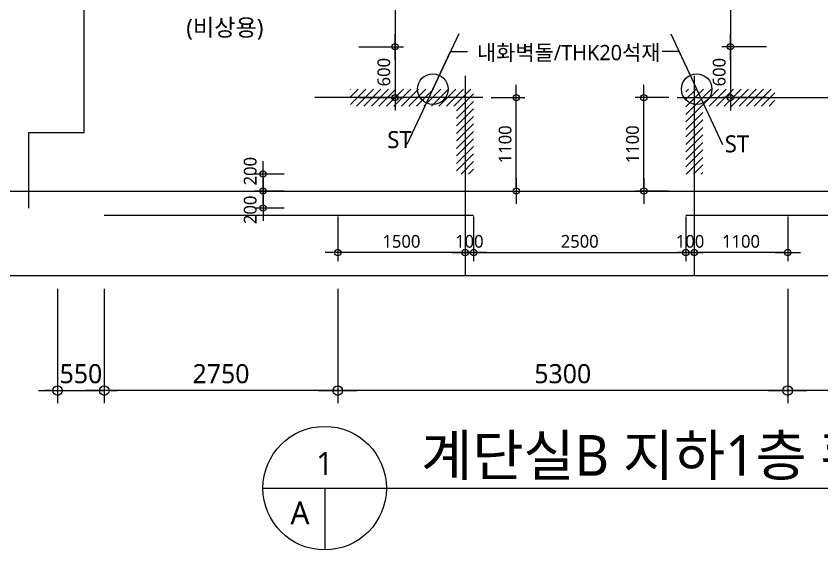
# Model space of a CAD drawing. Header units: millimetres. Extents: x 81033 to 452328, y -17390 to 42241.
# Drawn here: x 148412 to 157903, y 1348 to 7635 of the extents above; entities that cross this region are included whole.
import ezdxf
from ezdxf.enums import TextEntityAlignment as Align

# ---------------------------------------------------------------- set-up
doc = ezdxf.new("R2010")
doc.units = ezdxf.units.MM
doc.header["$LTSCALE"] = 100
doc.header["$MEASUREMENT"] = 0
doc.header["$PDSIZE"] = -10
doc.linetypes.add('CEN', pattern=[62, 60, -1, 0, -1])
doc.layers.get('0').update_dxf_attribs({"linetype": 'CONTINUOUS'})
doc.layers.get('Defpoints').update_dxf_attribs({"color": 171, "linetype": 'CONTINUOUS'})
for name, color, linetype in [('CEN(ST)', 1, 'CEN'), ('HAT 253', 253, 'CONTINUOUS'), ('INS', 251, 'BATTING'), ('NDIM', 7, 'CONTINUOUS'), ('SYM', 7, 'CONTINUOUS'), ('TEXT', 3, 'CONTINUOUS'), ('TEXT(MIN)', 7, 'CONTINUOUS'), ('TEXT(노트)', 7, 'CONTINUOUS')]:
    doc.layers.add(name, color=color, linetype=linetype)
doc.styles.add('CGS', font='cgse', dxfattribs={"bigfont": 'cgs'})
doc.styles.add('나눔바른고딕', font='NanumBarunGothic.ttf')
doc.linetypes.add('BATTING', pattern='A,0.0001,-0.1,[134,ltypeshp.shx,S=0.1,R=0,X=-0.1,Y=0],-0.2,[134,ltypeshp.shx,S=0.1,R=180,X=0.1,Y=0],-0.1', length=0.4001)
doc.dimstyles.new('NDIM 1200', dxfattribs={"dimscale": 75, "dimtxt": 3, "dimasz": 1, "dimexe": 2, "dimexo": 2, "dimgap": 1, "dimtad": 1, "dimdec": 0, "dimdsep": 46, "dimtxsty": 'CGS', "dimblk": 'DOT0', "dimcen": 1, "dimdle": 8, "dimclrd": 256, "dimclre": 256, "dimclrt": 256, "dimadec": 0, "dimazin": 0, "dimtfac": 1, "dimtdec": 0, "dimtix": 1, "dimtmove": 2, "dimatfit": 3, "dimldrblk": 'DOT0', "dimfxl": 1, "dimtolj": 1, "dimtzin": 0, "dimlwd": -1, "dimlwe": -1, "dimarcsym": 0})
pattern_1 = [(225, (168372.4545520429, 37288.91097019066), (44.19417382415921, -44.19417382415923), [])]

# ---------------------------------------------------------------- blocks, each defined once
blk = doc.blocks.new('DOT0')
blk.add_line((-3, 0), (3, 0))
at = {"color": 6}
blk.add_circle((0, 0), 0.75, dxfattribs=at)
blk = doc.blocks.new('*D47')
at = {"layer": 'Defpoints', "color": 0, "ltscale": 0.4, "transparency": 16777216}
for p in [(152200.0197451739, 4574.786155775306), (157500.0197451664, 4574.786155775307), (152200.0197451739, 3224.786155775284)]:
    blk.add_point(p, dxfattribs=at)
at = {"layer": 'NDIM', "ltscale": 0.4, "transparency": 16777216}
for p, q in [((152200.0197451739, 4424.786155775306), (152200.0197451739, 3074.786155775284)), ((157500.0197451664, 4424.786155775307), (157500.0197451664, 3074.786155775284)), ((157425.0197451664, 3224.786155775284), (152275.0197451739, 3224.786155775284))]:
    blk.add_line(p, q, dxfattribs=at)
at = {"layer": 'NDIM', "ltscale": 0.4, "transparency": 16777216, "xscale": 75, "yscale": 75, "zscale": 75, "rotation": 180}
blk.add_blockref('DOT0', (152200.0197451739, 3224.786155775284), dxfattribs=at)
at = {"layer": 'NDIM', "ltscale": 0.4, "transparency": 16777216, "xscale": 75, "yscale": 75, "zscale": 75}
blk.add_blockref('DOT0', (157500.0197451664, 3224.786155775284), dxfattribs=at)
at = {"layer": 'NDIM', "ltscale": 0.4, "transparency": 16777216, "insert": (154850.0197451701, 3422.116252862663), "char_height": 225, "attachment_point": 5, "style": '나눔바른고딕'}
blk.add_mtext('\\A1;5300', dxfattribs=at)
blk = doc.blocks.new('*D48')
at = {"layer": 'Defpoints', "color": 0, "ltscale": 0.4, "transparency": 16777216}
for p in [(149450.0197451813, 4574.786155775206), (152200.0197451739, 4574.786155775286), (149450.0197451813, 3224.786155775284)]:
    blk.add_point(p, dxfattribs=at)
at = {"layer": 'NDIM', "ltscale": 0.4, "transparency": 16777216}
for p, q in [((149450.0197451813, 4424.786155775206), (149450.0197451813, 3074.786155775284)), ((152200.0197451739, 4424.786155775286), (152200.0197451739, 3074.786155775284)), ((152125.0197451739, 3224.786155775284), (149525.0197451813, 3224.786155775284))]:
    blk.add_line(p, q, dxfattribs=at)
at = {"layer": 'NDIM', "ltscale": 0.4, "transparency": 16777216, "xscale": 75, "yscale": 75, "zscale": 75, "rotation": 180}
blk.add_blockref('DOT0', (149450.0197451813, 3224.786155775284), dxfattribs=at)
at = {"layer": 'NDIM', "ltscale": 0.4, "transparency": 16777216, "xscale": 75, "yscale": 75, "zscale": 75}
blk.add_blockref('DOT0', (152200.0197451739, 3224.786155775284), dxfattribs=at)
at = {"layer": 'NDIM', "ltscale": 0.4, "transparency": 16777216, "insert": (150825.0197451776, 3421.960219575561), "char_height": 225, "attachment_point": 5, "style": '나눔바른고딕'}
blk.add_mtext('\\A1;2750', dxfattribs=at)
blk = doc.blocks.new('*D46')
at = {"layer": 'Defpoints', "color": 0, "ltscale": 0.4, "transparency": 16777216}
for p in [(148900.0197451739, 4574.786155775306), (149450.0197451813, 4574.786155775206), (149450.0197451813, 3224.786155775284)]:
    blk.add_point(p, dxfattribs=at)
at = {"layer": 'NDIM', "ltscale": 0.4, "transparency": 16777216}
for p, q in [((148900.0197451739, 4424.786155775306), (148900.0197451739, 3074.786155775284)), ((149450.0197451813, 4424.786155775206), (149450.0197451813, 3074.786155775284)), ((148825.0197451739, 3224.786155775284), (148750.0197451739, 3224.786155775284)), ((148900.0197451739, 3224.786155775284), (149450.0197451813, 3224.786155775284)), ((149525.0197451813, 3224.786155775284), (149600.0197451813, 3224.786155775284))]:
    blk.add_line(p, q, dxfattribs=at)
at = {"layer": 'NDIM', "ltscale": 0.4, "transparency": 16777216, "xscale": 75, "yscale": 75, "zscale": 75}
blk.add_blockref('DOT0', (148900.0197451739, 3224.786155775284), dxfattribs=at)
at = {"layer": 'NDIM', "ltscale": 0.4, "transparency": 16777216, "xscale": 75, "yscale": 75, "zscale": 75, "rotation": 180}
blk.add_blockref('DOT0', (149450.0197451813, 3224.786155775284), dxfattribs=at)
at = {"layer": 'NDIM', "ltscale": 0.4, "transparency": 16777216, "insert": (149175.0197451776, 3421.960219575561), "char_height": 225, "attachment_point": 5, "style": '나눔바른고딕'}
blk.add_mtext('\\A1;550', dxfattribs=at)
blk = doc.blocks.new('*D366')
at = {"layer": 'Defpoints', "color": 0, "ltscale": 0.4, "transparency": 16777216}
for p in [(152350.019745186, 8574.786155775659), (152350.019745186, 7274.786155775644), (152875.0197451877, 7274.786155775644)]:
    blk.add_point(p, dxfattribs=at)
at = {"layer": 'NDIM', "ltscale": 0.4, "transparency": 16777216}
for p, q in [((152450.019745186, 8574.786155775659), (152975.0197451877, 8574.786155775659)), ((152875.0197451877, 8524.786155775659), (152875.0197451877, 7324.786155775644)), ((152450.019745186, 7274.786155775644), (152975.0197451877, 7274.786155775644))]:
    blk.add_line(p, q, dxfattribs=at)
at = {"layer": 'NDIM', "ltscale": 0.4, "transparency": 16777216, "xscale": 50, "yscale": 50, "zscale": 50}
for p, rotation in [((152875.0197451877, 8574.786155775659), 90), ((152875.0197451877, 7274.786155775644), 270)]:
    blk.add_blockref('DOT0', p, dxfattribs=dict(at, rotation=rotation))
at = {"layer": 'NDIM', "ltscale": 0.4, "transparency": 16777216, "insert": (152743.4663471294, 7924.786155775606), "char_height": 150, "attachment_point": 5, "rotation": 90, "style": '나눔바른고딕'}
blk.add_mtext('\\A1;1300', dxfattribs=at)
blk = doc.blocks.new('*D367')
at = {"layer": 'Defpoints', "color": 0, "ltscale": 0.4, "transparency": 16777216}
for p in [(152350.019745186, 7274.786155775644), (152350.019745186, 6674.786155775659), (152875.0197451877, 6674.786155775659)]:
    blk.add_point(p, dxfattribs=at)
at = {"layer": 'NDIM', "ltscale": 0.4, "transparency": 16777216}
for p, q in [((152450.019745186, 7274.786155775644), (152975.0197451877, 7274.786155775644)), ((152875.0197451877, 7224.786155775644), (152875.0197451877, 6724.786155775659)), ((152450.019745186, 6674.786155775659), (152975.0197451877, 6674.786155775659))]:
    blk.add_line(p, q, dxfattribs=at)
at = {"layer": 'NDIM', "ltscale": 0.4, "transparency": 16777216, "xscale": 50, "yscale": 50, "zscale": 50}
for p, rotation in [((152875.0197451877, 7274.786155775644), 90), ((152875.0197451877, 6674.786155775659), 270)]:
    blk.add_blockref('DOT0', p, dxfattribs=dict(at, rotation=rotation))
at = {"layer": 'NDIM', "ltscale": 0.4, "transparency": 16777216, "insert": (152743.4663471294, 6974.786155775607), "char_height": 150, "attachment_point": 5, "rotation": 90, "style": '나눔바른고딕'}
blk.add_mtext('\\A1;600', dxfattribs=at)
blk = doc.blocks.new('*D336')
at = {"layer": 'Defpoints', "color": 0, "ltscale": 0.4, "transparency": 16777216}
for p in [(157350.019745186, 8574.786155775659), (156825.019745188, 7274.786155775644), (157350.019745186, 7274.786155775644)]:
    blk.add_point(p, dxfattribs=at)
at = {"layer": 'NDIM', "ltscale": 0.4, "transparency": 16777216}
for p, q in [((157250.019745186, 8574.786155775659), (156725.019745188, 8574.786155775659)), ((156825.019745188, 8524.786155775659), (156825.019745188, 7324.786155775644)), ((157250.019745186, 7274.786155775644), (156725.019745188, 7274.786155775644))]:
    blk.add_line(p, q, dxfattribs=at)
at = {"layer": 'NDIM', "ltscale": 0.4, "transparency": 16777216, "xscale": 50, "yscale": 50, "zscale": 50}
for p, rotation in [((156825.019745188, 8574.786155775659), 90), ((156825.019745188, 7274.786155775644), 270)]:
    blk.add_blockref('DOT0', p, dxfattribs=dict(at, rotation=rotation))
at = {"layer": 'NDIM', "ltscale": 0.4, "transparency": 16777216, "insert": (156693.4663471297, 7924.786155775605), "char_height": 150, "attachment_point": 5, "rotation": 90, "style": '나눔바른고딕'}
blk.add_mtext('\\A1;1300', dxfattribs=at)
blk = doc.blocks.new('*D337')
at = {"layer": 'Defpoints', "color": 0, "ltscale": 0.4, "transparency": 16777216}
for p in [(157350.019745186, 7274.786155775644), (156825.019745188, 6674.786155775659), (157350.019745186, 6674.786155775659)]:
    blk.add_point(p, dxfattribs=at)
at = {"layer": 'NDIM', "ltscale": 0.4, "transparency": 16777216}
for p, q in [((157250.019745186, 7274.786155775644), (156725.019745188, 7274.786155775644)), ((156825.019745188, 7224.786155775644), (156825.019745188, 6724.786155775659)), ((157250.019745186, 6674.786155775659), (156725.019745188, 6674.786155775659))]:
    blk.add_line(p, q, dxfattribs=at)
at = {"layer": 'NDIM', "ltscale": 0.4, "transparency": 16777216, "xscale": 50, "yscale": 50, "zscale": 50}
for p, rotation in [((156825.019745188, 7274.786155775644), 90), ((156825.019745188, 6674.786155775659), 270)]:
    blk.add_blockref('DOT0', p, dxfattribs=dict(at, rotation=rotation))
at = {"layer": 'NDIM', "ltscale": 0.4, "transparency": 16777216, "insert": (156693.4663471297, 6974.786155775605), "char_height": 150, "attachment_point": 5, "rotation": 90, "style": '나눔바른고딕'}
blk.add_mtext('\\A1;600', dxfattribs=at)
blk = doc.blocks.new('*D342')
at = {"layer": 'Defpoints', "color": 0, "ltscale": 0.4, "transparency": 16777216}
for p in [(153700.019745186, 5374.786155775655), (153800.0197451785, 5374.786155775655), (153800.0197451785, 4849.786155775771)]:
    blk.add_point(p, dxfattribs=at)
at = {"layer": 'NDIM', "ltscale": 0.4, "transparency": 16777216}
for p, q in [((153700.019745186, 5274.786155775655), (153700.019745186, 4749.786155775771)), ((153800.0197451785, 5274.786155775655), (153800.0197451785, 4749.786155775771)), ((153650.019745186, 4849.786155775771), (153600.019745186, 4849.786155775771)), ((153700.019745186, 4849.786155775771), (153800.0197451785, 4849.786155775771)), ((153850.0197451785, 4849.786155775771), (153900.0197451785, 4849.786155775771))]:
    blk.add_line(p, q, dxfattribs=at)
at = {"layer": 'NDIM', "ltscale": 0.4, "transparency": 16777216, "xscale": 50, "yscale": 50, "zscale": 50}
blk.add_blockref('DOT0', (153700.019745186, 4849.786155775771), dxfattribs=at)
at = {"layer": 'NDIM', "ltscale": 0.4, "transparency": 16777216, "xscale": 50, "yscale": 50, "zscale": 50, "rotation": 180}
blk.add_blockref('DOT0', (153800.0197451785, 4849.786155775771), dxfattribs=at)
at = {"layer": 'NDIM', "ltscale": 0.4, "transparency": 16777216, "insert": (153750.0197451822, 4981.235531642623), "char_height": 150, "attachment_point": 5, "style": '나눔바른고딕'}
blk.add_mtext('\\A1;100', dxfattribs=at)
blk = doc.blocks.new('*D343')
at = {"layer": 'Defpoints', "color": 0, "ltscale": 0.4, "transparency": 16777216}
for p in [(156400.019745186, 5374.786155775626), (157500.019745186, 5374.786155775626), (156400.019745186, 4849.786155775771)]:
    blk.add_point(p, dxfattribs=at)
at = {"layer": 'NDIM', "ltscale": 0.4, "transparency": 16777216}
for p, q in [((156400.019745186, 5274.786155775626), (156400.019745186, 4749.786155775771)), ((157500.019745186, 5274.786155775626), (157500.019745186, 4749.786155775771)), ((157450.019745186, 4849.786155775771), (156450.019745186, 4849.786155775771))]:
    blk.add_line(p, q, dxfattribs=at)
at = {"layer": 'NDIM', "ltscale": 0.4, "transparency": 16777216, "xscale": 50, "yscale": 50, "zscale": 50, "rotation": 180}
blk.add_blockref('DOT0', (156400.019745186, 4849.786155775771), dxfattribs=at)
at = {"layer": 'NDIM', "ltscale": 0.4, "transparency": 16777216, "xscale": 50, "yscale": 50, "zscale": 50}
blk.add_blockref('DOT0', (157500.019745186, 4849.786155775771), dxfattribs=at)
at = {"layer": 'NDIM', "ltscale": 0.4, "transparency": 16777216, "insert": (156950.019745186, 4981.235531642623), "char_height": 150, "attachment_point": 5, "style": '나눔바른고딕'}
blk.add_mtext('\\A1;1100', dxfattribs=at)
blk = doc.blocks.new('*D344')
at = {"layer": 'Defpoints', "color": 0, "ltscale": 0.4, "transparency": 16777216}
for p in [(152200.019745186, 5374.786155775655), (153700.019745186, 5374.786155775655), (152200.019745186, 4849.786155775772)]:
    blk.add_point(p, dxfattribs=at)
at = {"layer": 'NDIM', "ltscale": 0.4, "transparency": 16777216}
for p, q in [((152200.019745186, 5274.786155775655), (152200.019745186, 4749.786155775772)), ((153700.019745186, 5274.786155775655), (153700.019745186, 4749.786155775772)), ((153650.019745186, 4849.786155775772), (152250.019745186, 4849.786155775772))]:
    blk.add_line(p, q, dxfattribs=at)
at = {"layer": 'NDIM', "ltscale": 0.4, "transparency": 16777216, "xscale": 50, "yscale": 50, "zscale": 50, "rotation": 180}
blk.add_blockref('DOT0', (152200.019745186, 4849.786155775772), dxfattribs=at)
at = {"layer": 'NDIM', "ltscale": 0.4, "transparency": 16777216, "xscale": 50, "yscale": 50, "zscale": 50}
blk.add_blockref('DOT0', (153700.019745186, 4849.786155775772), dxfattribs=at)
at = {"layer": 'NDIM', "ltscale": 0.4, "transparency": 16777216, "insert": (152950.019745186, 4981.235531642624), "char_height": 150, "attachment_point": 5, "style": '나눔바른고딕'}
blk.add_mtext('\\A1;1500', dxfattribs=at)
blk = doc.blocks.new('*D326')
at = {"layer": 'Defpoints', "color": 0, "ltscale": 0.4, "transparency": 16777216}
for p in [(153908.091788292, 6674.786155775659), (154303.0814738739, 6674.786155775659), (153908.091788292, 5574.786155775657)]:
    blk.add_point(p, dxfattribs=at)
at = {"layer": 'NDIM', "ltscale": 0.4, "transparency": 16777216}
for p, q in [((154008.091788292, 6674.786155775659), (154403.0814738739, 6674.786155775659)), ((154303.0814738739, 5624.786155775657), (154303.0814738739, 6624.786155775659)), ((154008.091788292, 5574.786155775657), (154403.0814738739, 5574.786155775657))]:
    blk.add_line(p, q, dxfattribs=at)
at = {"layer": 'NDIM', "ltscale": 0.4, "transparency": 16777216, "xscale": 50, "yscale": 50, "zscale": 50}
for p, rotation in [((154303.0814738739, 6674.786155775659), 90), ((154303.0814738739, 5574.786155775657), 270)]:
    blk.add_blockref('DOT0', p, dxfattribs=dict(at, rotation=rotation))
at = {"layer": 'NDIM', "ltscale": 0.4, "transparency": 16777216, "insert": (154171.632098007, 6124.786155775613), "char_height": 150, "attachment_point": 5, "rotation": 90, "style": '나눔바른고딕'}
blk.add_mtext('\\A1;1100', dxfattribs=at)
blk = doc.blocks.new('*D327')
at = {"layer": 'Defpoints', "color": 0, "ltscale": 0.4, "transparency": 16777216}
for p in [(155804.451065274, 6674.786155775659), (156199.4407508523, 6674.786155775659), (156199.4407508523, 5574.786155775657)]:
    blk.add_point(p, dxfattribs=at)
at = {"layer": 'NDIM', "ltscale": 0.4, "transparency": 16777216}
for p, q in [((156099.4407508523, 6674.786155775659), (155704.451065274, 6674.786155775659)), ((155804.451065274, 5624.786155775657), (155804.451065274, 6624.786155775659)), ((156099.4407508523, 5574.786155775657), (155704.451065274, 5574.786155775657))]:
    blk.add_line(p, q, dxfattribs=at)
at = {"layer": 'NDIM', "ltscale": 0.4, "transparency": 16777216, "xscale": 50, "yscale": 50, "zscale": 50}
for p, rotation in [((155804.451065274, 6674.786155775659), 90), ((155804.451065274, 5574.786155775657), 270)]:
    blk.add_blockref('DOT0', p, dxfattribs=dict(at, rotation=rotation))
at = {"layer": 'NDIM', "ltscale": 0.4, "transparency": 16777216, "insert": (155673.0016894071, 6124.786155775613), "char_height": 150, "attachment_point": 5, "rotation": 90, "style": '나눔바른고딕'}
blk.add_mtext('\\A1;1100', dxfattribs=at)
blk = doc.blocks.new('*D371')
at = {"layer": 'Defpoints', "color": 0, "ltscale": 0.4, "transparency": 16777216}
for p in [(151320.0648289583, 5774.786155779236), (151667.3732180028, 5774.786155779236), (151667.3732180028, 5574.786155775627)]:
    blk.add_point(p, dxfattribs=at)
at = {"layer": 'NDIM', "ltscale": 0.4, "transparency": 16777216}
for p, q in [((151567.3732180028, 5774.786155779236), (151220.0648289583, 5774.786155779236)), ((151320.0648289583, 5624.786155775627), (151320.0648289583, 5724.786155779236)), ((151567.3732180028, 5574.786155775627), (151220.0648289583, 5574.786155775627))]:
    blk.add_line(p, q, dxfattribs=at)
at = {"layer": 'NDIM', "ltscale": 0.4, "transparency": 16777216, "xscale": 50, "yscale": 50, "zscale": 50}
for p, rotation in [((151320.0648289583, 5774.786155779236), 90), ((151320.0648289583, 5574.786155775627), 270)]:
    blk.add_blockref('DOT0', p, dxfattribs=dict(at, rotation=rotation))
at = {"layer": 'NDIM', "ltscale": 0.4, "transparency": 16777216, "insert": (151169.1219142824, 5808.586674543475), "char_height": 150, "attachment_point": 5, "rotation": 90, "style": '나눔바른고딕'}
blk.add_mtext('\\A1;200', dxfattribs=at)
blk = doc.blocks.new('*D372')
at = {"layer": 'Defpoints', "color": 0, "ltscale": 0.4, "transparency": 16777216}
for p in [(151667.3732180028, 5574.786155775627), (151320.0648289583, 5374.786155772018), (151667.3732180028, 5374.786155772018)]:
    blk.add_point(p, dxfattribs=at)
at = {"layer": 'NDIM', "ltscale": 0.4, "transparency": 16777216}
for p, q in [((151567.3732180028, 5574.786155775627), (151220.0648289583, 5574.786155775627)), ((151320.0648289583, 5524.786155775627), (151320.0648289583, 5424.786155772018)), ((151567.3732180028, 5374.786155772018), (151220.0648289583, 5374.786155772018))]:
    blk.add_line(p, q, dxfattribs=at)
at = {"layer": 'NDIM', "ltscale": 0.4, "transparency": 16777216, "xscale": 50, "yscale": 50, "zscale": 50}
for p, rotation in [((151320.0648289583, 5574.786155775627), 90), ((151320.0648289583, 5374.786155772018), 270)]:
    blk.add_blockref('DOT0', p, dxfattribs=dict(at, rotation=rotation))
at = {"layer": 'NDIM', "ltscale": 0.4, "transparency": 16777216, "insert": (151169.1219142824, 5353.061770960251), "char_height": 150, "attachment_point": 5, "rotation": 90, "style": '나눔바른고딕'}
blk.add_mtext('\\A1;200', dxfattribs=at)
blk = doc.blocks.new('*D446')
at = {"layer": 'Defpoints', "color": 0, "ltscale": 0.4, "transparency": 16777216}
for p in [(153800.019745186, 5374.786155775655), (156300.0197451785, 5374.786155775655), (156300.0197451785, 4849.786155775771)]:
    blk.add_point(p, dxfattribs=at)
at = {"layer": 'NDIM', "ltscale": 0.4, "transparency": 16777216}
for p, q in [((153800.019745186, 5274.786155775655), (153800.019745186, 4749.786155775771)), ((156300.0197451785, 5274.786155775655), (156300.0197451785, 4749.786155775771)), ((153850.019745186, 4849.786155775771), (156250.0197451785, 4849.786155775771))]:
    blk.add_line(p, q, dxfattribs=at)
at = {"layer": 'NDIM', "ltscale": 0.4, "transparency": 16777216, "xscale": 50, "yscale": 50, "zscale": 50, "rotation": 180}
blk.add_blockref('DOT0', (153800.019745186, 4849.786155775771), dxfattribs=at)
at = {"layer": 'NDIM', "ltscale": 0.4, "transparency": 16777216, "xscale": 50, "yscale": 50, "zscale": 50}
blk.add_blockref('DOT0', (156300.0197451785, 4849.786155775771), dxfattribs=at)
at = {"layer": 'NDIM', "ltscale": 0.4, "transparency": 16777216, "insert": (155050.0197451822, 4981.235531642623), "char_height": 150, "attachment_point": 5, "style": '나눔바른고딕'}
blk.add_mtext('\\A1;2500', dxfattribs=at)
blk = doc.blocks.new('*D447')
at = {"layer": 'Defpoints', "color": 0, "ltscale": 0.4, "transparency": 16777216}
for p in [(156300.019745186, 5374.786155775655), (156400.0197451785, 5374.786155775655), (156400.0197451785, 4849.786155775771)]:
    blk.add_point(p, dxfattribs=at)
at = {"layer": 'NDIM', "ltscale": 0.4, "transparency": 16777216}
for p, q in [((156300.019745186, 5274.786155775655), (156300.019745186, 4749.786155775771)), ((156400.0197451785, 5274.786155775655), (156400.0197451785, 4749.786155775771)), ((156250.019745186, 4849.786155775771), (156200.019745186, 4849.786155775771)), ((156300.019745186, 4849.786155775771), (156400.0197451785, 4849.786155775771)), ((156450.0197451785, 4849.786155775771), (156500.0197451785, 4849.786155775771))]:
    blk.add_line(p, q, dxfattribs=at)
at = {"layer": 'NDIM', "ltscale": 0.4, "transparency": 16777216, "xscale": 50, "yscale": 50, "zscale": 50}
blk.add_blockref('DOT0', (156300.019745186, 4849.786155775771), dxfattribs=at)
at = {"layer": 'NDIM', "ltscale": 0.4, "transparency": 16777216, "xscale": 50, "yscale": 50, "zscale": 50, "rotation": 180}
blk.add_blockref('DOT0', (156400.0197451785, 4849.786155775771), dxfattribs=at)
at = {"layer": 'NDIM', "ltscale": 0.4, "transparency": 16777216, "insert": (156350.0197451822, 4981.235531642623), "char_height": 150, "attachment_point": 5, "style": '나눔바른고딕'}
blk.add_mtext('\\A1;100', dxfattribs=at)
blk = doc.blocks.new('*D575')
at = {"layer": 'Defpoints', "color": 0, "ltscale": 0.4, "transparency": 16777216}
for p in [(157500.0197451664, 4574.786155775312), (159900.0197451543, 4574.786155775369), (157500.0197451664, 3224.786155775284)]:
    blk.add_point(p, dxfattribs=at)
at = {"layer": 'NDIM', "ltscale": 0.4, "transparency": 16777216}
for p, q in [((157500.0197451664, 4424.786155775312), (157500.0197451664, 3074.786155775284)), ((159900.0197451543, 4424.786155775369), (159900.0197451543, 3074.786155775284)), ((159825.0197451543, 3224.786155775284), (157575.0197451664, 3224.786155775284))]:
    blk.add_line(p, q, dxfattribs=at)
at = {"layer": 'NDIM', "ltscale": 0.4, "transparency": 16777216, "xscale": 75, "yscale": 75, "zscale": 75, "rotation": 180}
blk.add_blockref('DOT0', (157500.0197451664, 3224.786155775284), dxfattribs=at)
at = {"layer": 'NDIM', "ltscale": 0.4, "transparency": 16777216, "xscale": 75, "yscale": 75, "zscale": 75}
blk.add_blockref('DOT0', (159900.0197451543, 3224.786155775284), dxfattribs=at)
at = {"layer": 'NDIM', "ltscale": 0.4, "transparency": 16777216, "insert": (158700.0197451604, 3421.960219575561), "char_height": 225, "attachment_point": 5, "style": '나눔바른고딕'}
blk.add_mtext('\\A1;2400', dxfattribs=at)

msp = doc.modelspace()

# ---------------------------------------------------------------- hatches: boundary and pattern name
at = {"layer": 'HAT 253'}
h = msp.add_hatch(dxfattribs=at)
h.set_pattern_fill('ANSI31', color=256, scale=500, angle=180)
h.set_pattern_definition(pattern_1)
h.paths.add_polyline_path([(153600.019745186, 5774.786155775669), (153800.019745186, 5774.786155775661), (153800.019745186, 6774.78615577559), (152350.019745186, 6774.786155775597), (152350.019745186, 6574.786155775611), (153600.019745186, 6574.786155775612)])
h = msp.add_hatch(dxfattribs=at)
h.set_pattern_fill('ANSI31', color=256, scale=500, angle=180)
h.set_pattern_definition(pattern_1)
h.paths.add_polyline_path([(156500.019745186, 5774.786155775669), (156300.019745186, 5774.786155775661), (156300.019745186, 6774.78615577559), (157350.019745186, 6774.786155775597), (157350.019745186, 6574.786155775611), (156500.019745186, 6574.786155775612)])

# ---------------------------------------------------------------- linework, layer by layer
at = {"layer": 'CEN(ST)', "ltscale": 10000}
for p, q in [((153700.019745186, 6931.241294413805), (153700.019745186, 4574.786155775302)), ((156400.019745186, 6931.241294413805), (156400.019745186, 4574.786155775302)), ((153908.0917882919, 6674.786155775655), (151929.4642844349, 6674.786155775655)), ((156199.4407508522, 6674.786155775655), (158170.575205937, 6674.786155775655)), ((146350.0197451715, 5574.786155775539), (165850.0197450984, 5574.786155775539))]:
    msp.add_line(p, q, dxfattribs=at)
at = {"layer": 'Defpoints', "ltscale": 10000}
msp.add_lwpolyline([(146350.0197451715, 35624.78615540103), (165850.0197450984, 35624.78615540103), (165850.0197450984, 4574.786155775302), (146350.0197451715, 4574.786155775302)], close=True, dxfattribs=at)
at = {"layer": 'INS', "ltscale": 0.9}
for points in [[(148562.5197451785, 5374.786155775771), (148562.5197451785, 6262.286155776586), (149212.5197451785, 6262.286155776586), (149212.5197451785, 12749.78615577589)], [(153800.0197451785, 5287.2861557704), (149450.0197451852, 5287.286155766915)], [(160650.0197451785, 5287.286155775888), (156300.0197451785, 5287.286155772403)]]:
    msp.add_lwpolyline(points, dxfattribs=at)
at = {"layer": 'SYM'}
for p, q in [((151318.8990245514, 2075.627746978229), (161447.7612673804, 2075.627746978229)), ((152046.171751824, 2075.627746978229), (152046.171751824, 1348.35501970557))]:
    msp.add_line(p, q, dxfattribs=at)
msp.add_circle((152046.171751824, 2075.627746978229), 727.2727272727274, dxfattribs=at)

# ---------------------------------------------------------------- texts
at = {"layer": 'TEXT', "style": '나눔바른고딕'}
msp.add_text('계단실B 지하1층 확대 평면도', height=480, dxfattribs=at).set_placement((161059.8407034769, 2461.082292432537), align=Align.MIDDLE_RIGHT)
for s, p in [('1', (152046.171751824, 2366.536837900258)), ('A', (151755.2626609154, 1784.718656065143))]:
    msp.add_text(s, height=270, dxfattribs=at).set_placement(p, align=Align.MIDDLE)
at = {"layer": 'TEXT(MIN)', "style": '나눔바른고딕'}
msp.add_text('내화벽돌/THK20석재', height=180, dxfattribs=at).set_placement((156000.3728826318, 7205.644391706759), align=Align.MIDDLE_RIGHT)
for p in [(152927.2628755018, 6180.66321180675), (156902.2628755018, 6130.663211806691)]:
    msp.add_text('ST', height=200, dxfattribs=at).set_placement(p, align=Align.MIDDLE_CENTER)
at = {"layer": 'TEXT(노트)', "style": '나눔바른고딕'}
msp.add_text('(비상용)', height=200, dxfattribs=at).set_placement((150870.2672334845, 7491.600321955511), align=Align.MIDDLE)

# ---------------------------------------------------------------- dimensions: what is measured, and where the dimension line sits
at = {"layer": 'NDIM', "ltscale": 0.4}
for base, p1, p2, angle, override, picture, middle in [((152875.0197451877, 7274.786155775644), (152350.019745186, 8574.786155775655), (152350.019745186, 7274.786155775641), 270, {"dimscale": 50, "dimtxsty": '나눔바른고딕'}, '*D366', (152743.4663471294, 7924.786155775606)), ((156825.019745188, 7274.786155775644), (157350.019745186, 8574.786155775655), (157350.019745186, 7274.786155775641), 270, {"dimscale": 50, "dimtxsty": '나눔바른고딕'}, '*D336', (156693.4663471297, 7924.786155775605)), ((152875.0197451877, 6674.786155775659), (152350.019745186, 7274.786155775641), (152350.019745186, 6674.786155775655), 270, {"dimscale": 50, "dimtxsty": '나눔바른고딕'}, '*D367', (152743.4663471294, 6974.786155775607)), ((156825.019745188, 6674.786155775659), (157350.019745186, 7274.786155775641), (157350.019745186, 6674.786155775655), 270, {"dimscale": 50, "dimtxsty": '나눔바른고딕'}, '*D337', (156693.4663471297, 6974.786155775605)), ((154303.0814738739, 6674.786155775659), (153908.0917882919, 5574.786155775655), (153908.0917882919, 6674.786155775655), 90, {"dimscale": 50, "dimtxsty": '나눔바른고딕'}, '*D326', (154171.632098007, 6124.786155775613)), ((155804.451065274, 6674.786155775659), (156199.4407508522, 5574.786155775655), (156199.4407508522, 6674.786155775655), 90, {"dimscale": 50, "dimtxsty": '나눔바른고딕'}, '*D327', (155673.0016894071, 6124.786155775613)), ((152200.019745186, 4849.786155775772), (153700.019745186, 5374.786155775655), (152200.019745186, 5374.786155775655), 180, {"dimscale": 50, "dimtxsty": '나눔바른고딕'}, '*D344', (152950.019745186, 4981.235531642624)), ((156400.019745186, 4849.786155775771), (157500.019745186, 5374.786155775626), (156400.019745186, 5374.786155775626), 180, {"dimscale": 50, "dimtxsty": '나눔바른고딕'}, '*D343', (156950.019745186, 4981.235531642623)), ((149450.0197451813, 3224.786155775284), (152200.0197451739, 4574.786155775286), (149450.0197451813, 4574.786155775206), 180, {"dimtxsty": '나눔바른고딕'}, '*D48', (150825.0197451776, 3421.960219575561)), ((152200.0197451739, 3224.786155775284), (157500.0197451664, 4574.786155775307), (152200.0197451739, 4574.786155775306), 180, {"dimtxsty": '나눔바른고딕'}, '*D47', (154850.0197451701, 3422.116252862663)), ((157500.0197451664, 3224.786155775284), (159900.0197451543, 4574.786155775369), (157500.0197451664, 4574.786155775312), 180, {"dimtxsty": '나눔바른고딕'}, '*D575', (158700.0197451604, 3421.960219575561))]:
    dim = msp.add_linear_dim(base=base, p1=p1, p2=p2, angle=angle, dimstyle='NDIM 1200', override=override, dxfattribs=at)
    dim.commit()
    dim.dimension.update_dxf_attribs({"geometry": picture, "text_midpoint": middle})
for base, p2, angle, picture, middle in [((151320.0648289583, 5774.786155779236), (151667.3732180028, 5774.786155779234), 90, '*D371', (151169.1219142824, 5808.586674543475)), ((151320.0648289583, 5374.786155772018), (151667.3732180028, 5374.786155772016), 270, '*D372', (151169.1219142824, 5353.061770960251))]:
    dim = msp.add_linear_dim(base=base, p1=(151667.3732180028, 5574.786155775625), p2=p2, angle=angle, dimstyle='NDIM 1200', override={"dimscale": 50, "dimtxsty": '나눔바른고딕'}, dxfattribs=at)
    dim.commit()
    dim.dimension.update_dxf_attribs({"geometry": picture, "text_midpoint": middle, "dimtype": 160})
for base, p1, p2, override, picture, middle in [((153800.0197451785, 4849.786155775771), (153700.019745186, 5374.786155775655), (153800.0197451785, 5374.786155775655), {"dimscale": 50, "dimtxsty": '나눔바른고딕'}, '*D342', (153750.0197451822, 4981.235531642623)), ((156300.0197451785, 4849.786155775771), (153800.019745186, 5374.786155775655), (156300.0197451785, 5374.786155775655), {"dimscale": 50, "dimtxsty": '나눔바른고딕'}, '*D446', (155050.0197451822, 4981.235531642623)), ((156400.0197451785, 4849.786155775771), (156300.019745186, 5374.786155775655), (156400.0197451785, 5374.786155775655), {"dimscale": 50, "dimtxsty": '나눔바른고딕'}, '*D447', (156350.0197451822, 4981.235531642623)), ((149450.0197451813, 3224.786155775284), (148900.0197451739, 4574.786155775306), (149450.0197451813, 4574.786155775206), {"dimtxsty": '나눔바른고딕'}, '*D46', (149175.0197451776, 3421.960219575561))]:
    dim = msp.add_linear_dim(base=base, p1=p1, p2=p2, dimstyle='NDIM 1200', override=override, dxfattribs=at)
    dim.commit()
    dim.dimension.update_dxf_attribs({"geometry": picture, "text_midpoint": middle})

# ---------------------------------------------------------------- leaders
at = {"layer": 'NDIM', "ltscale": 10000}
for points in [[(153319.6215818841, 6775.456431018771), (153527.76754311, 7218.843479138974), (153727.76754311, 7218.843479138974)], [(156427.8697813134, 6775.456431018771), (156219.7238200876, 7218.843479138974), (156019.7238200876, 7218.843479138974)]]:
    msp.add_leader(points, dimstyle='NDIM 1200', override={"dimscale": 120, "dimasz": 2, "dimtad": 0}, dxfattribs=at)

doc.saveas('drawing.dxf')
